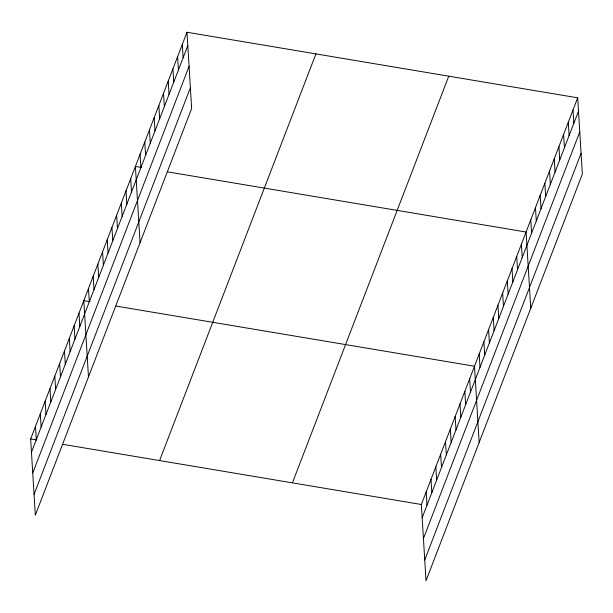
<?xml version="1.0" encoding="UTF-8"?>
<svg xmlns="http://www.w3.org/2000/svg" width="613" height="613" viewBox="0 0 613 613"><rect width="100%" height="100%" fill="white"/><g stroke="black" fill="none" stroke-linecap="round" stroke-linejoin="round"><path stroke-width="0.92" d="M186.988 32.259L191.654 108.501L35.316 515.181L30.65 438.931L186.988 32.259L577.684 97.819L582.35 174.069L426.012 580.741L421.346 504.499L577.684 97.819M31.462 452.248L187.808 45.577M32.734 473.014L189.072 66.342M34.044 494.407L190.382 87.736M159.579 460.57L315.917 53.898M292.416 482.86L448.754 76.188M422.158 517.809L578.503 111.137M423.43 538.582L579.768 131.902M424.74 559.976L581.078 153.304M141.664 167.51L135.396 166.46L140.063 242.71M167.633 171.87L526.092 232.028L530.758 308.27M90.073 301.719L83.805 300.661L88.471 376.911M116.041 306.071L474.5 366.229L479.167 442.471M30.65 438.931L36.918 439.981M62.886 444.341L421.346 504.499M572.994 110.026L573.814 123.336M568.305 122.225L569.117 135.542M563.615 134.423L564.427 147.741M558.926 146.622L559.738 159.939M554.236 158.821L555.049 172.138M549.547 171.027L550.359 184.337M544.857 183.226L545.67 196.543M540.168 195.424L540.98 208.742M535.471 207.623L536.291 220.941M530.781 219.822L531.601 233.139M521.402 244.227L522.215 257.544M516.713 256.426L517.525 269.743M512.024 268.624L512.836 281.942M507.334 280.823L508.146 294.14M502.645 293.029L503.457 306.339M497.955 305.228L498.767 318.545M493.266 317.427L494.078 330.744M488.569 329.625L489.389 342.943M483.879 341.824L484.699 355.142M479.19 354.03L480.01 367.34M469.665 378.796L470.485 392.113M464.838 391.37L465.65 404.68M460.003 403.936L460.815 417.254M455.175 416.511L455.988 429.82M450.34 429.077L451.153 442.394M445.505 441.644L446.325 454.961M440.678 454.218L441.49 467.535M435.843 466.784L436.655 480.102M431.008 479.358L431.828 492.676M426.181 491.925L426.993 505.242M182.299 44.458L183.118 57.775M177.609 56.657L178.429 69.974M172.92 68.855L173.732 82.173M168.23 81.062L169.042 94.371M163.541 93.26L164.353 106.578M158.851 105.459L159.664 118.776M154.162 117.658L154.974 130.975M149.472 129.856L150.285 143.174M144.783 142.063L145.595 155.373M140.086 154.261L140.906 167.579M130.707 178.659L131.519 191.976M126.017 190.858L126.83 204.175M121.328 203.064L122.14 216.374M116.639 215.263L117.451 228.58M111.949 227.461L112.761 240.779M107.26 239.66L108.072 252.977M102.57 251.859L103.382 265.176M97.873 264.065L98.693 277.375M93.184 276.264L94.004 289.581M88.494 288.462L89.314 301.78M78.977 313.235L79.79 326.545M74.142 325.802L74.955 339.119M69.307 338.376L70.127 351.686M64.48 350.942L65.292 364.26M59.645 363.509L60.457 376.826M54.81 376.083L55.63 389.401M49.982 388.65L50.795 401.967M45.147 401.224L45.96 414.541M40.312 413.79L41.132 427.108M35.485 426.364L36.297 439.682"/></g></svg>
